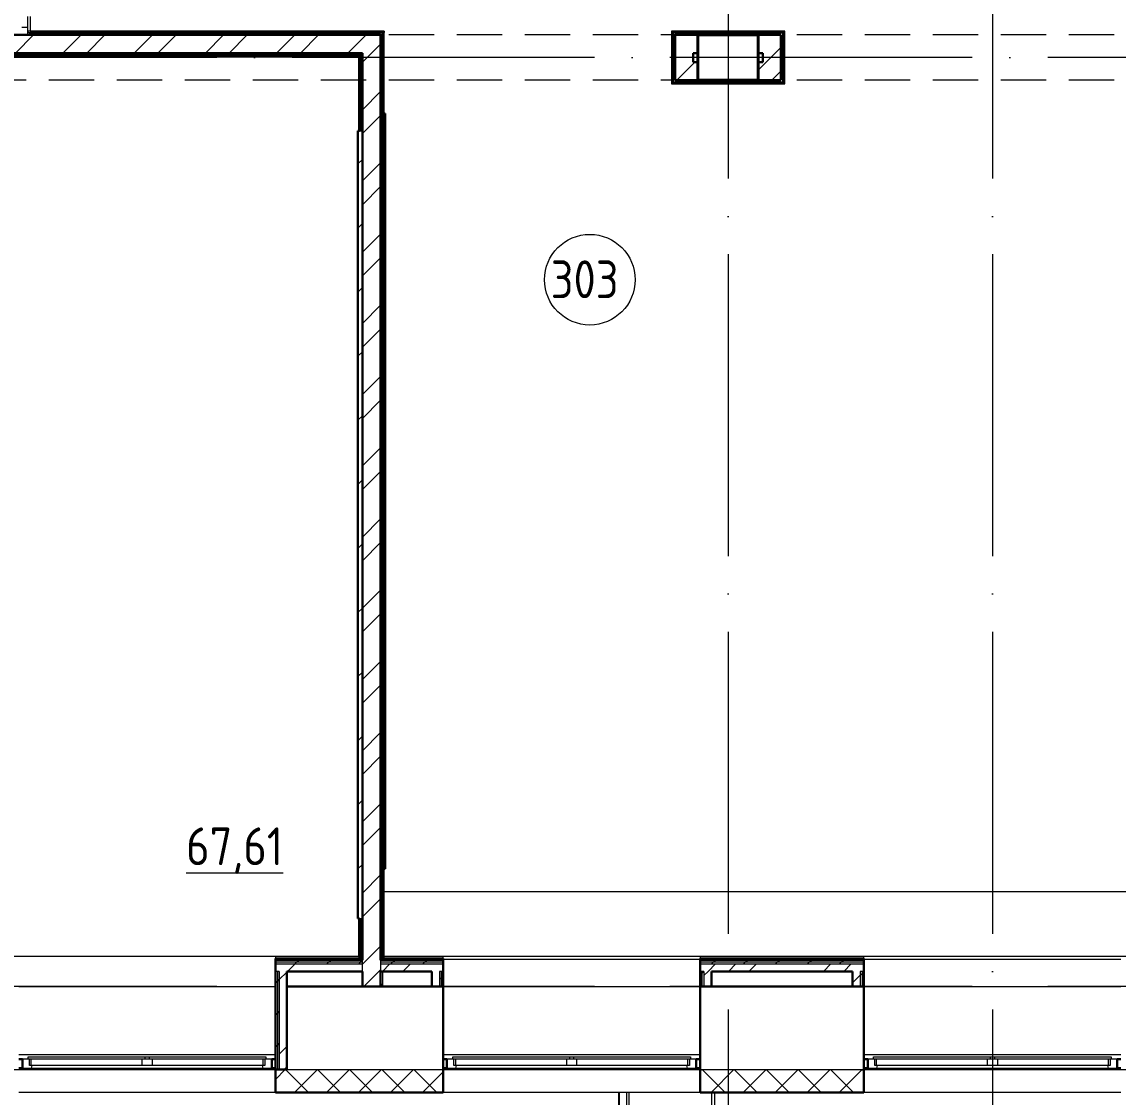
# Model space of a CAD drawing. Header units: millimetres. Extents: x -88595 to 880822, y -1054509 to -148035.
# Drawn here: x 410340 to 417595, y -283584 to -276466 of the extents above; entities that cross this region are included whole.
import ezdxf

# ---------------------------------------------------------------- set-up
doc = ezdxf.new("R2010")
doc.units = ezdxf.units.MM
doc.linetypes.add('ADSK_Линия сетки', pattern=[25, 20, -2.5, 0, -2.5])
doc.linetypes.add('ADSK_Сверху', pattern=[4.5, 3, -1.5])
for name, color, linetype, lineweight in [('_ Окна', 7, 'Continuous', 30), ('Витраж', 7, 'Continuous', 9), ('Линии', 7, 'Continuous', 9), ('Марки помещений', 7, 'Continuous', 20), ('Несущие колонны', 7, 'Continuous', 18), ('Оборудование', 7, 'Continuous', 18), ('Ограждение', 7, 'Continuous', 9), ('Окна', 7, 'Continuous', 9), ('Оси', 7, 'Continuous', 9), ('Стены внутренние', 7, 'Continuous', 18), ('Стены наружные', 7, 'Continuous', 18), ('Стены штриховка', 7, 'Continuous', 9)]:
    doc.layers.add(name, color=color, linetype=linetype, lineweight=lineweight)
doc.styles.add('GOST Common_2', font='GOST_Common.ttf', dxfattribs={"width": 0.9, "height": 350})

# ---------------------------------------------------------------- blocks, each defined once
blk = doc.blocks.new('3 этаж')
at = {"layer": '_ Окна'}
for p, q in [((422223.9, 643091.9), (422198.9, 643091.9)), ((422198.9, 643033.9), (422223.9, 643033.9)), ((422223.9, 643033.9), (422223.9, 643091.9)), ((423898.9, 643091.9), (423873.9, 643091.9)), ((423873.9, 643091.9), (423873.9, 643033.9)), ((423873.9, 643033.9), (423898.9, 643033.9)), ((425033.9, 643091.9), (425008.9, 643091.9)), ((425008.9, 643033.9), (425033.9, 643033.9)), ((425033.9, 643033.9), (425033.9, 643091.9)), ((426708.9, 643091.9), (426683.9, 643091.9)), ((426683.9, 643091.9), (426683.9, 643033.9)), ((426683.9, 643033.9), (426708.9, 643033.9)), ((427818.9, 643091.9), (427793.9, 643091.9)), ((427793.9, 643033.9), (427818.9, 643033.9)), ((427818.9, 643033.9), (427818.9, 643091.9)), ((429493.9, 643091.9), (429468.9, 643091.9)), ((429468.9, 643091.9), (429468.9, 643033.9)), ((429468.9, 643033.9), (429493.9, 643033.9))]:
    blk.add_line(p, q, dxfattribs=at)
at = {"layer": '_ Окна', "lineweight": 18}
for p, q in [((422261.9, 643091.9), (422223.9, 643091.9)), ((422223.9, 643091.9), (422223.9, 643033.9)), ((422223.9, 643033.9), (422283.3, 643033.9)), ((422269.9, 643050.9), (422269.9, 643091.9)), ((422281.9, 643050.9), (422269.9, 643050.9)), ((422283.3, 643033.9), (422287.9, 643050.9)), ((423809.9, 643050.9), (423814.5, 643033.9)), ((423814.5, 643033.9), (423873.9, 643033.9)), ((423827.9, 643050.9), (423815.9, 643050.9)), ((423827.9, 643091.9), (423827.9, 643050.9)), ((423873.9, 643091.9), (423835.9, 643091.9)), ((423873.9, 643033.9), (423873.9, 643091.9)), ((425071.9, 643091.9), (425033.9, 643091.9)), ((425033.9, 643091.9), (425033.9, 643033.9)), ((425033.9, 643033.9), (425093.3, 643033.9)), ((425079.9, 643050.9), (425079.9, 643091.9)), ((425091.9, 643050.9), (425079.9, 643050.9)), ((425093.3, 643033.9), (425097.9, 643050.9)), ((426619.9, 643050.9), (426624.5, 643033.9)), ((426624.5, 643033.9), (426683.9, 643033.9)), ((426637.9, 643050.9), (426625.9, 643050.9)), ((426637.9, 643091.9), (426637.9, 643050.9)), ((426683.9, 643091.9), (426645.9, 643091.9)), ((426683.9, 643033.9), (426683.9, 643091.9)), ((427856.9, 643091.9), (427818.9, 643091.9)), ((427818.9, 643091.9), (427818.9, 643033.9)), ((427818.9, 643033.9), (427878.3, 643033.9)), ((427864.9, 643050.9), (427864.9, 643091.9)), ((427876.9, 643050.9), (427864.9, 643050.9)), ((427878.3, 643033.9), (427882.9, 643050.9)), ((429404.9, 643050.9), (429409.5, 643033.9)), ((429409.5, 643033.9), (429468.9, 643033.9)), ((429422.9, 643050.9), (429410.9, 643050.9)), ((429422.9, 643091.9), (429422.9, 643050.9)), ((429468.9, 643091.9), (429430.9, 643091.9)), ((429468.9, 643033.9), (429468.9, 643091.9))]:
    blk.add_line(p, q, dxfattribs=at)
at = {"layer": 'Витраж'}
blk.add_line((422258.9, 649923.9), (422258.9, 649995.9), dxfattribs=at)
at = {"layer": 'Витраж', "lineweight": 18, "extrusion": (0, 0, -1)}
for p, q in [((422258.9, 649923.9), (422218.9, 649923.9)), ((422258.9, 649873.9), (422258.9, 649923.9)), ((422158.9, 649873.9), (422258.9, 649873.9))]:
    blk.add_line(p, q, dxfattribs=at)
at = {"layer": 'Линии', "linetype": 'ADSK_Сверху', "ltscale": 100}
for p, q in [((446548.9, 649873.9), (413338.9, 649873.9)), ((446548.9, 649573.9), (413338.9, 649573.9))]:
    blk.add_line(p, q, dxfattribs=at)
at = {"layer": 'Марки помещений'}
blk.add_circle((425979.3, 648253.3), 300, dxfattribs=at)
at = {"layer": 'Несущие колонны', "lineweight": 40}
for p, q in [((426693.9, 649873.9), (427093.9, 649873.9)), ((426693.9, 649573.9), (426693.9, 649873.9)), ((427093.9, 649873.9), (426693.9, 649873.9)), ((426693.9, 649873.9), (426693.9, 649573.9)), ((427093.9, 649873.9), (427093.9, 649573.9)), ((427093.9, 649573.9), (427093.9, 649873.9)), ((427093.9, 649573.9), (426693.9, 649573.9)), ((426693.9, 649573.9), (427093.9, 649573.9))]:
    blk.add_line(p, q, dxfattribs=at)
at = {"layer": 'Ограждение'}
for p, q in [((422261.8, 649888.9), (422261.8, 649898.9)), ((424618.9, 649898.9), (422261.8, 649898.9)), ((422261.8, 649888.9), (422274.3, 649888.9)), ((424613.9, 649888.9), (424618.9, 649888.9)), ((424613.9, 649888.9), (424618.9, 649888.9)), ((424618.9, 649898.9), (424618.9, 649888.9)), ((424618.9, 649353.9), (424618.9, 649888.9)), ((426523.9, 649893.9), (426518.9, 649898.9)), ((426518.9, 649898.9), (426518.9, 649548.9)), ((427268.9, 649898.9), (426518.9, 649898.9)), ((427268.9, 649898.9), (427263.9, 649893.9)), ((427268.9, 649548.9), (427268.9, 649898.9)), ((421688.9, 649728.9), (424448.9, 649728.9)), ((424448.9, 649728.9), (424453.9, 649733.9)), ((424448.9, 649728.9), (424448.9, 649238.9)), ((426523.9, 649553.9), (426518.9, 649548.9)), ((426518.9, 649548.9), (427268.9, 649548.9)), ((427263.9, 649553.9), (427268.9, 649548.9)), ((424618.9, 644203.9), (424618.9, 644353.9)), ((424613.9, 644203.9), (432453.9, 644203.9)), ((424448.9, 644023.9), (424448.9, 643773.9)), ((413358.9, 643773.9), (424453.9, 643773.9)), ((422198.9, 643773.9), (423898.9, 643773.9)), ((423898.9, 643773.9), (423898.9, 643758.9)), ((424613.8, 643773.9), (432453.9, 643773.9)), ((425008.9, 643758.9), (425008.9, 643773.9)), ((425008.9, 643773.9), (426708.9, 643773.9)), ((426708.9, 643773.9), (426708.9, 643758.9)), ((427793.9, 643758.9), (427793.9, 643773.9)), ((427793.9, 643773.9), (429493.9, 643773.9)), ((425008.9, 643753.9), (426708.9, 643753.9)), ((427793.9, 643753.9), (429493.9, 643753.9)), ((424608.9, 643573.9), (424608.9, 643673.9)), ((422198.9, 643573.9), (423898.9, 643573.9)), ((425008.9, 643573.9), (426708.9, 643573.9)), ((427793.9, 643573.9), (429493.9, 643573.9)), ((422198.9, 643123.9), (423898.9, 643123.9)), ((425008.9, 643123.9), (426708.9, 643123.9)), ((427793.9, 643123.9), (429493.9, 643123.9)), ((426170.2, 635993.3), (426170.2, 642871.9)), ((426176.7, 635993.3), (426176.7, 642871.9)), ((426223.9, 635993.3), (426223.9, 642871.9)), ((426238.1, 642871.9), (426238.1, 635993.3)), ((426785.9, 635993.3), (426785.9, 642871.9)), ((426807.1, 635993.3), (426807.1, 642871.9))]:
    blk.add_line(p, q, dxfattribs=at)
at = {"layer": 'Окна'}
for p, q in [((422261.9, 643108.9), (423033.9, 643108.9)), ((422261.9, 643091.9), (422261.9, 643108.9)), ((423033.9, 643108.9), (423063.9, 643108.9)), ((423033.9, 643108.9), (423033.9, 643091.9)), ((423063.9, 643108.9), (423835.9, 643108.9)), ((423063.9, 643091.9), (423063.9, 643108.9)), ((423835.9, 643108.9), (423835.9, 643091.9)), ((425071.9, 643108.9), (425843.9, 643108.9)), ((425071.9, 643091.9), (425071.9, 643108.9)), ((425843.9, 643108.9), (425873.9, 643108.9)), ((425843.9, 643108.9), (425843.9, 643091.9)), ((425873.9, 643108.9), (426645.9, 643108.9)), ((425873.9, 643091.9), (425873.9, 643108.9)), ((426645.9, 643108.9), (426645.9, 643091.9)), ((427856.9, 643108.9), (428628.9, 643108.9)), ((427856.9, 643091.9), (427856.9, 643108.9)), ((428628.9, 643108.9), (428658.9, 643108.9)), ((428628.9, 643108.9), (428628.9, 643091.9)), ((428658.9, 643108.9), (429430.9, 643108.9)), ((428658.9, 643091.9), (428658.9, 643108.9)), ((429430.9, 643108.9), (429430.9, 643091.9)), ((423033.9, 643091.9), (422261.9, 643091.9)), ((422281.9, 643050.9), (422281.9, 643091.9)), ((423013.9, 643050.9), (422281.9, 643050.9)), ((422283.3, 643033.9), (423814.5, 643033.9)), ((423013.9, 643091.9), (423013.9, 643050.9)), ((423083.9, 643050.9), (423013.9, 643050.9)), ((423063.9, 643091.9), (423033.9, 643091.9)), ((423835.9, 643091.9), (423063.9, 643091.9)), ((423083.9, 643050.9), (423083.9, 643091.9)), ((423815.9, 643050.9), (423083.9, 643050.9)), ((423815.9, 643091.9), (423815.9, 643050.9)), ((425843.9, 643091.9), (425071.9, 643091.9)), ((425091.9, 643050.9), (425091.9, 643091.9)), ((425823.9, 643050.9), (425091.9, 643050.9)), ((425093.3, 643033.9), (426624.5, 643033.9)), ((425823.9, 643091.9), (425823.9, 643050.9)), ((425893.9, 643050.9), (425823.9, 643050.9)), ((425873.9, 643091.9), (425843.9, 643091.9)), ((426645.9, 643091.9), (425873.9, 643091.9)), ((425893.9, 643050.9), (425893.9, 643091.9)), ((426625.9, 643050.9), (425893.9, 643050.9)), ((426625.9, 643091.9), (426625.9, 643050.9)), ((428628.9, 643091.9), (427856.9, 643091.9)), ((427876.9, 643050.9), (427876.9, 643091.9)), ((428608.9, 643050.9), (427876.9, 643050.9)), ((427878.3, 643033.9), (429409.5, 643033.9)), ((428608.9, 643091.9), (428608.9, 643050.9)), ((428678.9, 643050.9), (428608.9, 643050.9)), ((428658.9, 643091.9), (428628.9, 643091.9)), ((429430.9, 643091.9), (428658.9, 643091.9)), ((428678.9, 643050.9), (428678.9, 643091.9)), ((429410.9, 643050.9), (428678.9, 643050.9)), ((429410.9, 643091.9), (429410.9, 643050.9))]:
    blk.add_line(p, q, dxfattribs=at)
at = {"layer": 'Оси', "linetype": 'ADSK_Линия сетки', "ltscale": 100}
for p, q in [((426893.9, 695924.5), (426893.9, 629947.7)), ((428643.9, 695924.5), (428643.9, 629947.7)), ((466011.2, 649723.9), (389071.6, 649723.9)), ((466011.2, 643573.9), (389071.6, 643573.9))]:
    blk.add_line(p, q, dxfattribs=at)
at = {"layer": 'Стены внутренние', "lineweight": 30}
for p, q in [((424473.9, 643573.9), (423973.9, 643573.9)), ((423973.9, 643573.9), (423973.9, 643023.9)), ((424933.9, 643573.9), (424593.9, 643573.9)), ((425008.9, 642871.9), (425008.9, 643573.9)), ((426708.9, 643573.9), (426708.9, 642871.9)), ((427718.9, 643573.9), (426783.9, 643573.9)), ((427793.9, 642871.9), (427793.9, 643573.9)), ((423973.9, 643023.9), (423898.9, 643023.9)), ((423898.9, 643023.9), (423898.9, 642871.9)), ((423898.9, 642871.9), (425008.9, 642871.9)), ((426708.9, 642871.9), (427793.9, 642871.9))]:
    blk.add_line(p, q, dxfattribs=at)
at = {"layer": 'Стены внутренние'}
for p, q in [((395593.9, 643023.9), (423898.9, 643023.9)), ((423973.9, 643023.9), (432223.9, 643023.9)), ((423898.9, 642871.9), (422198.9, 642871.9)), ((426708.9, 642871.9), (425008.9, 642871.9)), ((429493.9, 642871.9), (427793.9, 642871.9))]:
    blk.add_line(p, q, dxfattribs=at)
at = {"layer": 'Стены внутренние', "linetype": 'Continuous', "lineweight": 9}
for p, q in [((423898.9, 642959.1), (423963.7, 643023.9)), ((424115.2, 642873.9), (423965.2, 643023.9)), ((424025.8, 642873.9), (424175.8, 643023.9)), ((424327.4, 642873.9), (424177.4, 643023.9)), ((424237.9, 642873.9), (424387.9, 643023.9)), ((424539.5, 642873.9), (424389.5, 643023.9)), ((424450, 642873.9), (424600, 643023.9)), ((424751.6, 642873.9), (424601.6, 643023.9)), ((424662.2, 642873.9), (424812.2, 643023.9)), ((424963.8, 642873.9), (424813.8, 643023.9)), ((424874.3, 642873.9), (425008.9, 643008.4)), ((426708.9, 643011.4), (426721.4, 643023.9)), ((426873, 642873.9), (426723, 643023.9)), ((426783.5, 642873.9), (426933.5, 643023.9)), ((427085.1, 642873.9), (426935.1, 643023.9)), ((426995.6, 642873.9), (427145.6, 643023.9)), ((427297.2, 642873.9), (427147.2, 643023.9)), ((427207.8, 642873.9), (427357.8, 643023.9)), ((427509.3, 642873.9), (427359.3, 643023.9)), ((427419.9, 642873.9), (427569.9, 643023.9)), ((427721.5, 642873.9), (427571.5, 643023.9)), ((427632, 642873.9), (427782, 643023.9)), ((427793.9, 643013.6), (427783.6, 643023.9)), ((423903.1, 642873.9), (423898.9, 642878.1)), ((424506.6, 642871.9), (424505.5, 642873.9)), ((426970.3, 642871.9), (426969.2, 642873.9))]:
    blk.add_line(p, q, dxfattribs=at)
at = {"layer": 'Стены наружные'}
for p, q in [((422274.3, 649995.9), (422274.3, 649898.9)), ((424601.4, 643588.9), (424608.9, 643588.9)), ((424601.4, 643573.9), (424601.4, 643588.9))]:
    blk.add_line(p, q, dxfattribs=at)
at = {"layer": 'Стены наружные', "lineweight": 30}
for p, q in [((422149.3, 649873.9), (424593.9, 649873.9)), ((422274.3, 649888.9), (422274.3, 649873.9)), ((422274.3, 649888.9), (424608.9, 649888.9)), ((424613.9, 649893.9), (422289.3, 649893.9)), ((422289.3, 649893.9), (422289.3, 649888.9)), ((424593.9, 649873.9), (424593.9, 643748.9)), ((424608.9, 649888.9), (424608.9, 643753.9)), ((424613.9, 649353.9), (424613.9, 649893.9)), ((427263.9, 649893.9), (426523.9, 649893.9)), ((426523.9, 649893.9), (426523.9, 649553.9)), ((427258.9, 649888.9), (426528.9, 649888.9)), ((426528.9, 649888.9), (426528.9, 649558.9)), ((427093.9, 649873.9), (426543.9, 649873.9)), ((426543.9, 649873.9), (426543.9, 649573.9)), ((426693.9, 649753.9), (426693.9, 649873.9)), ((427243.9, 649873.9), (427093.9, 649873.9)), ((427093.9, 649873.9), (427093.9, 649753.9)), ((427243.9, 649573.9), (427243.9, 649873.9)), ((427258.9, 649558.9), (427258.9, 649888.9)), ((427263.9, 649553.9), (427263.9, 649893.9)), ((421663.9, 649753.9), (424473.9, 649753.9)), ((421678.9, 649738.9), (424458.9, 649738.9)), ((421683.9, 649733.9), (424453.9, 649733.9)), ((424453.9, 649733.9), (424453.9, 649238.9)), ((424458.9, 649738.9), (424458.9, 649238.9)), ((424473.9, 643748.9), (424473.9, 649753.9)), ((426663.9, 649753.9), (426693.9, 649753.9)), ((426663.9, 649693.9), (426663.9, 649753.9)), ((427093.9, 649753.9), (427123.9, 649753.9)), ((427123.9, 649753.9), (427123.9, 649693.9)), ((426693.9, 649693.9), (426663.9, 649693.9)), ((426693.9, 649573.9), (426693.9, 649693.9)), ((427123.9, 649693.9), (427093.9, 649693.9)), ((427093.9, 649693.9), (427093.9, 649573.9)), ((426528.9, 649558.9), (427258.9, 649558.9)), ((426543.9, 649573.9), (427093.9, 649573.9)), ((427093.9, 649573.9), (427243.9, 649573.9)), ((426523.9, 649553.9), (427263.9, 649553.9)), ((424623.9, 649353.9), (424613.9, 649353.9)), ((424623.9, 644353.9), (424623.9, 649353.9)), ((424443.9, 649238.9), (424443.9, 644023.9)), ((424453.9, 649238.9), (424443.9, 649238.9)), ((424613.9, 644353.9), (424623.9, 644353.9)), ((424613.9, 643758.9), (424613.9, 644353.9)), ((424443.9, 644023.9), (424453.9, 644023.9)), ((424453.9, 644023.9), (424453.9, 643758.9)), ((424458.9, 644023.9), (424458.9, 643753.9)), ((423898.9, 643758.9), (423898.9, 643023.9)), ((424453.9, 643758.9), (423898.9, 643758.9)), ((425008.9, 643758.9), (424613.9, 643758.9)), ((425008.9, 643573.9), (425008.9, 643758.9)), ((426708.9, 643758.9), (426708.9, 643573.9)), ((427793.9, 643758.9), (426708.9, 643758.9)), ((427793.9, 643573.9), (427793.9, 643758.9)), ((424458.9, 643753.9), (424453.9, 643753.9)), ((424458.9, 643748.9), (424473.9, 643748.9)), ((424473.9, 643748.9), (424458.9, 643748.9)), ((423973.9, 643673.9), (424473.9, 643673.9)), ((423973.9, 643573.9), (423973.9, 643673.9)), ((424473.9, 643673.9), (424473.9, 643573.9)), ((424593.9, 643573.9), (424593.9, 643673.9)), ((424593.9, 643673.9), (424933.9, 643673.9)), ((424933.9, 643673.9), (424933.9, 643573.9)), ((426783.9, 643673.9), (427718.9, 643673.9)), ((426783.9, 643573.9), (426783.9, 643673.9)), ((427718.9, 643673.9), (427718.9, 643573.9)), ((424473.9, 643573.9), (424593.9, 643573.9)), ((424933.9, 643573.9), (425008.9, 643573.9)), ((426708.9, 643573.9), (426783.9, 643573.9)), ((427718.9, 643573.9), (427793.9, 643573.9))]:
    blk.add_line(p, q, dxfattribs=at)
at = {"layer": 'Стены наружные', "linetype": 'Continuous', "lineweight": 9}
for p, q in [((422177.8, 649753.9), (422297.8, 649873.9)), ((422328.4, 649873.9), (422343.4, 649888.9)), ((422343.4, 649888.9), (422348.4, 649893.9)), ((422414.1, 649888.9), (422419.1, 649893.9)), ((422484.8, 649888.9), (422489.8, 649893.9)), ((422492.1, 649753.9), (422612.1, 649873.9)), ((422555.5, 649888.9), (422560.5, 649893.9)), ((422626.2, 649888.9), (422631.2, 649893.9)), ((422649.3, 649753.9), (422769.3, 649873.9)), ((422696.9, 649888.9), (422701.9, 649893.9)), ((422752.6, 649873.9), (422767.6, 649888.9)), ((422767.6, 649888.9), (422772.6, 649893.9)), ((422838.3, 649888.9), (422843.3, 649893.9)), ((422909.1, 649888.9), (422914.1, 649893.9)), ((422963.6, 649753.9), (423083.6, 649873.9)), ((422979.8, 649888.9), (422984.8, 649893.9)), ((423050.5, 649888.9), (423055.5, 649893.9)), ((423120.7, 649753.9), (423240.7, 649873.9)), ((423121.2, 649888.9), (423126.2, 649893.9)), ((423176.9, 649873.9), (423191.9, 649888.9)), ((423191.9, 649888.9), (423196.9, 649893.9)), ((423262.6, 649888.9), (423267.6, 649893.9)), ((423333.3, 649888.9), (423338.3, 649893.9)), ((423404, 649888.9), (423409, 649893.9)), ((423435, 649753.9), (423555, 649873.9)), ((423474.7, 649888.9), (423479.7, 649893.9)), ((423545.5, 649888.9), (423550.5, 649893.9)), ((423592.2, 649753.9), (423712.2, 649873.9)), ((423601.2, 649873.9), (423616.2, 649888.9)), ((423616.2, 649888.9), (423621.2, 649893.9)), ((423686.9, 649888.9), (423691.9, 649893.9)), ((423757.6, 649888.9), (423762.6, 649893.9)), ((423828.3, 649888.9), (423833.3, 649893.9)), ((423899, 649888.9), (423904, 649893.9)), ((423906.5, 649753.9), (424026.5, 649873.9)), ((423969.7, 649888.9), (423974.7, 649893.9)), ((424025.4, 649873.9), (424040.4, 649888.9)), ((424040.4, 649888.9), (424045.4, 649893.9)), ((424063.6, 649753.9), (424183.6, 649873.9)), ((424111.1, 649888.9), (424116.1, 649893.9)), ((424181.8, 649888.9), (424186.8, 649893.9)), ((424252.6, 649888.9), (424257.6, 649893.9)), ((424323.3, 649888.9), (424328.3, 649893.9)), ((424378, 649753.9), (424498, 649873.9)), ((424394, 649888.9), (424399, 649893.9)), ((424449.7, 649873.9), (424464.7, 649888.9)), ((424464.7, 649888.9), (424469.7, 649893.9)), ((424535.4, 649888.9), (424540.4, 649893.9)), ((424606.1, 649888.9), (424608.9, 649891.6)), ((424608.9, 649891.6), (424611.1, 649893.9)), ((426571, 649873.9), (426586, 649888.9)), ((426586, 649888.9), (426591, 649893.9)), ((426656.7, 649888.9), (426661.7, 649893.9)), ((426727.4, 649888.9), (426732.4, 649893.9)), ((426798.1, 649888.9), (426803.1, 649893.9)), ((426868.9, 649888.9), (426873.9, 649893.9)), ((426939.6, 649888.9), (426944.6, 649893.9)), ((426995.3, 649873.9), (427010.3, 649888.9)), ((427010.3, 649888.9), (427015.3, 649893.9)), ((427081, 649888.9), (427086, 649893.9)), ((427151.7, 649888.9), (427156.7, 649893.9)), ((427222.4, 649888.9), (427227.4, 649893.9)), ((427258.9, 649854.6), (427263.9, 649859.6)), ((424535.1, 649753.9), (424593.9, 649812.7)), ((424608.9, 649820.9), (424613.9, 649825.9)), ((426523.9, 649826.7), (426528.9, 649831.7)), ((426528.9, 649831.7), (426543.9, 649846.7)), ((427206.7, 649753.9), (427243.9, 649791)), ((427258.9, 649783.9), (427263.9, 649788.9)), ((422259.1, 649733.9), (422264.1, 649738.9)), ((422279.9, 649738.9), (422279.9, 649753.9)), ((422329.8, 649733.9), (422334.8, 649738.9)), ((422400.5, 649733.9), (422405.5, 649738.9)), ((422471.2, 649733.9), (422476.2, 649738.9)), ((422541.9, 649733.9), (422546.9, 649738.9)), ((422612.6, 649733.9), (422617.6, 649738.9)), ((422683.3, 649733.9), (422688.3, 649738.9)), ((422754.1, 649733.9), (422759.1, 649738.9)), ((422824.8, 649733.9), (422829.8, 649738.9)), ((422879.9, 649738.9), (422879.9, 649753.9)), ((422895.5, 649733.9), (422900.5, 649738.9)), ((422966.2, 649733.9), (422971.2, 649738.9)), ((423036.9, 649733.9), (423041.9, 649738.9)), ((423107.6, 649733.9), (423112.6, 649738.9)), ((423178.3, 649733.9), (423183.3, 649738.9)), ((423249, 649733.9), (423254, 649738.9)), ((423319.7, 649733.9), (423324.7, 649738.9)), ((423390.5, 649733.9), (423395.5, 649738.9)), ((423461.2, 649733.9), (423466.2, 649738.9)), ((423479.9, 649738.9), (423479.9, 649753.9)), ((423531.9, 649733.9), (423536.9, 649738.9)), ((423602.6, 649733.9), (423607.6, 649738.9)), ((423673.3, 649733.9), (423678.3, 649738.9)), ((423744, 649733.9), (423749, 649738.9)), ((423814.7, 649733.9), (423819.7, 649738.9)), ((423885.4, 649733.9), (423890.4, 649738.9)), ((423956.1, 649733.9), (423961.1, 649738.9)), ((424026.8, 649733.9), (424031.8, 649738.9)), ((424079.9, 649738.9), (424079.9, 649753.9)), ((424097.6, 649733.9), (424102.6, 649738.9)), ((424168.3, 649733.9), (424173.3, 649738.9)), ((424239, 649733.9), (424244, 649738.9)), ((424309.7, 649733.9), (424314.7, 649738.9)), ((424380.4, 649733.9), (424385.4, 649738.9)), ((424451.1, 649733.9), (424456.1, 649738.9)), ((424473.9, 649692.7), (424535.1, 649753.9)), ((424608.9, 649750.2), (424613.9, 649755.2)), ((426523.9, 649756), (426528.9, 649761)), ((427123.9, 649671), (427206.7, 649753.9)), ((427243.9, 649698.2), (427258.9, 649713.2)), ((427258.9, 649713.2), (427263.9, 649718.2)), ((424453.9, 649665.9), (424458.9, 649670.9)), ((424608.9, 649679.5), (424613.9, 649684.5)), ((426523.9, 649685.3), (426528.9, 649690.3)), ((426555.3, 649573.9), (426663.9, 649682.5)), ((426663.9, 649682.5), (426675.3, 649693.9)), ((427093.9, 649641), (427123.9, 649671)), ((427183.9, 649573.9), (427243.9, 649633.9)), ((427258.9, 649642.5), (427263.9, 649647.5)), ((424453.9, 649595.2), (424458.9, 649600.2)), ((424608.9, 649608.8), (424613.9, 649613.8)), ((426523.9, 649614.6), (426528.9, 649619.6)), ((426533.9, 649553.9), (426538.9, 649558.9)), ((426604.6, 649553.9), (426609.6, 649558.9)), ((426675.3, 649553.9), (426680.3, 649558.9)), ((426680.3, 649558.9), (426695.3, 649573.9)), ((426746, 649553.9), (426751, 649558.9)), ((426816.7, 649553.9), (426821.7, 649558.9)), ((426887.4, 649553.9), (426892.4, 649558.9)), ((426958.1, 649553.9), (426963.1, 649558.9)), ((427028.8, 649553.9), (427033.8, 649558.9)), ((427099.5, 649553.9), (427104.5, 649558.9)), ((427104.5, 649558.9), (427119.5, 649573.9)), ((427170.3, 649553.9), (427175.3, 649558.9)), ((427241, 649553.9), (427246, 649558.9)), ((427258.9, 649571.8), (427263.9, 649576.8)), ((424453.9, 649524.5), (424458.9, 649529.5)), ((424473.9, 649378.3), (424593.9, 649498.3)), ((424608.9, 649538.1), (424613.9, 649543.1)), ((424453.9, 649453.8), (424458.9, 649458.8)), ((424458.9, 649458.8), (424473.9, 649473.8)), ((424608.9, 649467.4), (424613.9, 649472.4)), ((424453.9, 649383.1), (424458.9, 649388.1)), ((424473.9, 649221.2), (424593.9, 649341.2)), ((424608.9, 649396.7), (424613.9, 649401.7)), ((424453.9, 649312.4), (424458.9, 649317.4)), ((424453.9, 649241.7), (424458.9, 649246.7)), ((424443.9, 649019.5), (424473.9, 649049.5)), ((424473.9, 648906.9), (424593.9, 649026.9)), ((424473.9, 648749.7), (424593.9, 648869.7)), ((424443.9, 648595.3), (424473.9, 648625.3)), ((424473.9, 648435.4), (424593.9, 648555.4)), ((424473.9, 648278.3), (424593.9, 648398.3)), ((424443.9, 648171), (424473.9, 648201)), ((424473.9, 647964), (424593.9, 648084)), ((424473.9, 647806.8), (424593.9, 647926.8)), ((424443.9, 647746.7), (424473.9, 647776.7)), ((424473.9, 647492.5), (424593.9, 647612.5)), ((424473.9, 647335.3), (424593.9, 647455.3)), ((424443.9, 647322.5), (424473.9, 647352.5)), ((424473.9, 647021), (424593.9, 647141)), ((424473.9, 646863.9), (424593.9, 646983.9)), ((424443.9, 646898.2), (424473.9, 646928.2)), ((424473.9, 646549.6), (424593.9, 646669.6)), ((424473.9, 646392.4), (424593.9, 646512.4)), ((424443.9, 646474), (424473.9, 646504)), ((424473.9, 646078.1), (424593.9, 646198.1)), ((424443.9, 646049.7), (424473.9, 646079.7)), ((424473.9, 645920.9), (424593.9, 646040.9)), ((424473.9, 645606.6), (424593.9, 645726.6)), ((424443.9, 645625.4), (424473.9, 645655.4)), ((424473.9, 645449.5), (424593.9, 645569.5)), ((424443.9, 645201.2), (424473.9, 645231.2)), ((424473.9, 645135.2), (424593.9, 645255.2)), ((424473.9, 644978), (424593.9, 645098)), ((424443.9, 644776.9), (424473.9, 644806.9)), ((424473.9, 644663.7), (424593.9, 644783.7)), ((424473.9, 644506.6), (424593.9, 644626.6)), ((424443.9, 644352.6), (424473.9, 644382.6)), ((424473.9, 644192.2), (424593.9, 644312.2)), ((424608.9, 644305.5), (424613.9, 644310.5)), ((424608.9, 644234.8), (424613.9, 644239.8)), ((424473.9, 644035.1), (424593.9, 644155.1)), ((424608.9, 644164.1), (424613.9, 644169.1)), ((424608.9, 644093.4), (424613.9, 644098.4)), ((424453.9, 644009.1), (424458.9, 644014.1)), ((424608.9, 644022.7), (424613.9, 644027.7)), ((424453.9, 643938.4), (424458.9, 643943.4)), ((424458.9, 643943.4), (424473.9, 643958.4)), ((424608.9, 643952), (424613.9, 643957)), ((424453.9, 643867.7), (424458.9, 643872.7)), ((424473.9, 643720.8), (424593.9, 643840.8)), ((424608.9, 643881.2), (424613.9, 643886.2)), ((423915.8, 643753.9), (423920.8, 643758.9)), ((423986.5, 643753.9), (423991.5, 643758.9)), ((424057.3, 643753.9), (424062.3, 643758.9)), ((424128, 643753.9), (424133, 643758.9)), ((424198.7, 643753.9), (424203.7, 643758.9)), ((424269.4, 643753.9), (424274.4, 643758.9)), ((424340.1, 643753.9), (424345.1, 643758.9)), ((424410.8, 643753.9), (424415.8, 643758.9)), ((424453.9, 643797), (424458.9, 643802)), ((424608.9, 643810.5), (424613.9, 643815.5)), ((424622.9, 643753.9), (424627.9, 643758.9)), ((424693.7, 643753.9), (424698.7, 643758.9)), ((424764.4, 643753.9), (424769.4, 643758.9)), ((424835.1, 643753.9), (424840.1, 643758.9)), ((424905.8, 643753.9), (424910.8, 643758.9)), ((424976.5, 643753.9), (424981.5, 643758.9)), ((426744.3, 643753.9), (426749.3, 643758.9)), ((426815, 643753.9), (426820, 643758.9)), ((426885.7, 643753.9), (426890.7, 643758.9)), ((426956.4, 643753.9), (426961.4, 643758.9)), ((427027.1, 643753.9), (427032.1, 643758.9)), ((427097.8, 643753.9), (427102.8, 643758.9)), ((427168.5, 643753.9), (427173.5, 643758.9)), ((427239.2, 643753.9), (427244.2, 643758.9)), ((427309.9, 643753.9), (427314.9, 643758.9)), ((427380.7, 643753.9), (427385.7, 643758.9)), ((427451.4, 643753.9), (427456.4, 643758.9)), ((427522.1, 643753.9), (427527.1, 643758.9)), ((427592.8, 643753.9), (427597.8, 643758.9)), ((427663.5, 643753.9), (427668.5, 643758.9)), ((427734.2, 643753.9), (427739.2, 643758.9)), ((423978.2, 643673.9), (424028.2, 643723.9)), ((424027.3, 643723.9), (424039.8, 643736.4)), ((424039.8, 643736.4), (424052.3, 643748.9)), ((424239.4, 643723.9), (424251.9, 643736.4)), ((424251.9, 643736.4), (424264.4, 643748.9)), ((424264.4, 643748.9), (424269.4, 643753.9)), ((424451.5, 643723.9), (424464, 643736.4)), ((424464, 643736.4), (424473.9, 643746.2)), ((424484.1, 643573.9), (424593.9, 643683.6)), ((424606.6, 643673.9), (424656.6, 643723.9)), ((424663.7, 643723.9), (424676.2, 643736.4)), ((424676.2, 643736.4), (424688.7, 643748.9)), ((424688.7, 643748.9), (424693.7, 643753.9)), ((424741.5, 643673.9), (424791.5, 643723.9)), ((424875.8, 643723.9), (424888.3, 643736.4)), ((424888.3, 643736.4), (424900.8, 643748.9)), ((426761.6, 643673.9), (426811.6, 643723.9)), ((426785, 643723.9), (426797.5, 643736.4)), ((426797.5, 643736.4), (426810, 643748.9)), ((426810, 643748.9), (426815, 643753.9)), ((426896.5, 643673.9), (426946.5, 643723.9)), ((426997.1, 643723.9), (427009.6, 643736.4)), ((427009.6, 643736.4), (427022.1, 643748.9)), ((427031.5, 643673.9), (427081.5, 643723.9)), ((427209.2, 643723.9), (427221.7, 643736.4)), ((427221.7, 643736.4), (427234.2, 643748.9)), ((427234.2, 643748.9), (427239.2, 643753.9)), ((427421.4, 643723.9), (427433.9, 643736.4)), ((427433.9, 643736.4), (427446.4, 643748.9)), ((427524.9, 643673.9), (427574.9, 643723.9)), ((427633.5, 643723.9), (427646, 643736.4)), ((427646, 643736.4), (427658.5, 643748.9)), ((427658.5, 643748.9), (427663.5, 643753.9)), ((427659.9, 643673.9), (427709.9, 643723.9)), ((423911.4, 643608), (423923.9, 643620.5)), ((423923.9, 643619.6), (423973.9, 643669.6)), ((424471.6, 643673.9), (424473.9, 643676.1)), ((424983.9, 643619.8), (424996.4, 643632.3)), ((424996.4, 643632.3), (425008.9, 643644.8)), ((426708.9, 643647.8), (426721.4, 643660.3)), ((426721.4, 643660.3), (426733.9, 643672.8)), ((426733.9, 643646.2), (426761.6, 643673.9)), ((427718.9, 643598), (427768.9, 643648)), ((427768.9, 643647.1), (427781.4, 643659.6)), ((427781.4, 643659.6), (427793.9, 643672.1)), ((423898.9, 643595.5), (423911.4, 643608)), ((423898.9, 643383.4), (423911.4, 643395.9)), ((423911.4, 643395.9), (423923.9, 643408.4)), ((423898.9, 643171.2), (423911.4, 643183.7)), ((423911.4, 643183.7), (423923.9, 643196.2)), ((423923.9, 643126.1), (423973.9, 643176.1)), ((423956.6, 643023.9), (423973.9, 643041.2))]:
    blk.add_line(p, q, dxfattribs=at)
at = {"layer": 'Стены штриховка'}
for p, q in [((424608.9, 649873.9), (424593.9, 649873.9)), ((424473.9, 649738.9), (424458.9, 649738.9)), ((424613.9, 649353.9), (424608.9, 649353.9)), ((424453.9, 649238.9), (424473.9, 649238.9)), ((424608.9, 644353.9), (424613.9, 644353.9)), ((424453.9, 644023.9), (424473.9, 644023.9)), ((424453.9, 643753.9), (423898.9, 643753.9)), ((423898.9, 643748.9), (424458.9, 643748.9)), ((424458.9, 643748.9), (423898.9, 643748.9)), ((423898.9, 643736.4), (424473.9, 643736.4)), ((423898.9, 643723.9), (424473.9, 643723.9)), ((424473.9, 643673.9), (424473.9, 643748.9)), ((424593.9, 643753.9), (425008.9, 643753.9)), ((424593.9, 643748.9), (425008.9, 643748.9)), ((425008.9, 643748.9), (424593.9, 643748.9)), ((424593.9, 643748.9), (424593.9, 643673.9)), ((424593.9, 643736.4), (425008.9, 643736.4)), ((424593.9, 643723.9), (425008.9, 643723.9)), ((427793.9, 643753.9), (426708.9, 643753.9)), ((426708.9, 643748.9), (427793.9, 643748.9)), ((427793.9, 643748.9), (426708.9, 643748.9)), ((426708.9, 643736.4), (427793.9, 643736.4)), ((426708.9, 643723.9), (427793.9, 643723.9)), ((423923.9, 643673.9), (423898.9, 643673.9)), ((423911.4, 643673.9), (423911.4, 643023.9)), ((423923.9, 643673.9), (423923.9, 643023.9)), ((425008.9, 643673.9), (424983.9, 643673.9)), ((424983.9, 643673.9), (424983.9, 643573.9)), ((424996.4, 643673.9), (424996.4, 643573.9)), ((426733.9, 643673.9), (426708.9, 643673.9)), ((426721.4, 643673.9), (426721.4, 643573.9)), ((426733.9, 643673.9), (426733.9, 643573.9)), ((427793.9, 643673.9), (427768.9, 643673.9)), ((427768.9, 643673.9), (427768.9, 643573.9)), ((427781.4, 643673.9), (427781.4, 643573.9)), ((425008.9, 642947.9), (425006.9, 642947.9)), ((425006.9, 642873.9), (425006.9, 642947.9)), ((426710.9, 642947.9), (426708.9, 642947.9)), ((426710.9, 642947.9), (426710.9, 642873.9)), ((427793.9, 642947.9), (427791.9, 642947.9)), ((427791.9, 642873.9), (427791.9, 642947.9)), ((423898.9, 642873.9), (425006.9, 642873.9)), ((426710.9, 642873.9), (427791.9, 642873.9))]:
    blk.add_line(p, q, dxfattribs=at)
at = {"layer": 'Марки помещений', "style": 'GOST Common_2', "width": 0.9}
for s, p in [('303', (425720.6, 648131)), ('%%U67,61', (423307.3, 644377.2))]:
    blk.add_text(s, height=250, dxfattribs=at).set_placement(p)

msp = doc.modelspace()

# ---------------------------------------------------------------- block references
at = {"layer": 'Оборудование', "color": 5, "true_color": 0x0000ff}
msp.add_blockref('3 этаж', (-11880.6, -926425.8), dxfattribs=at)

doc.saveas('drawing.dxf')
